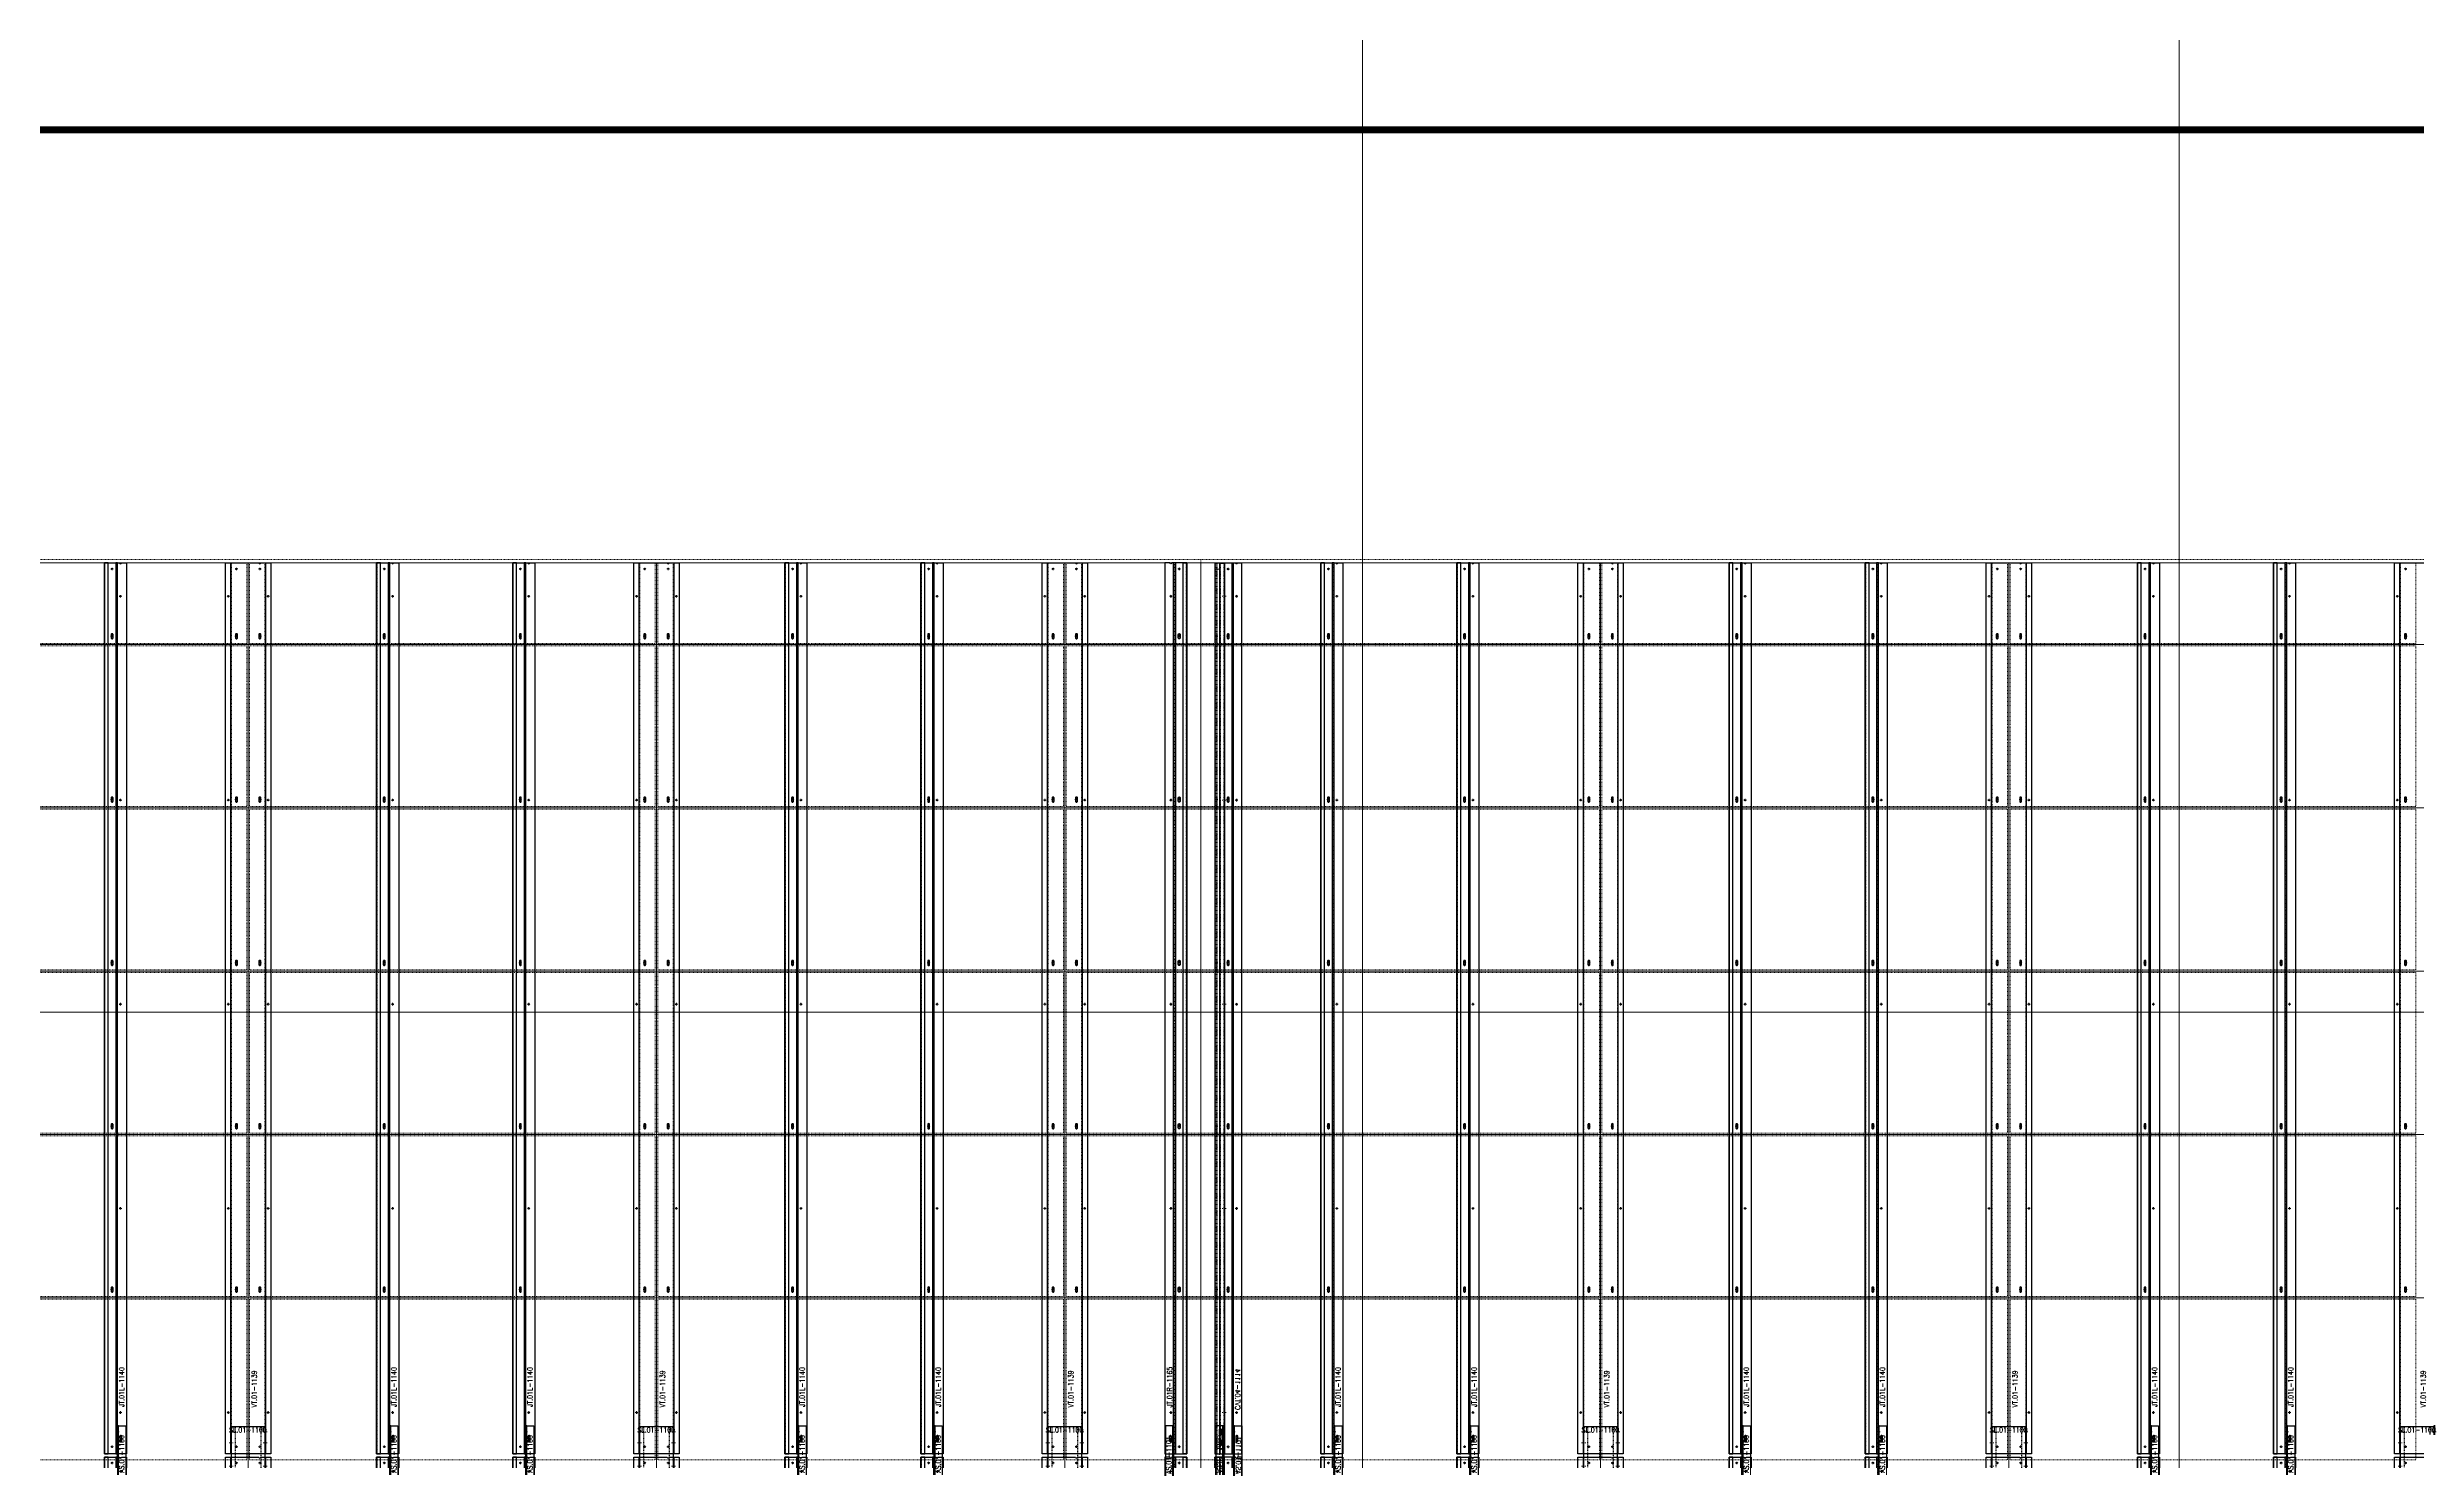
# Model space of a CAD drawing. Header units: inches. Extents: x 841 to 14369, y -4386 to -3225.
# Drawn here: x 5882.2 to 6230.4, y -3846.6 to -3639 of the extents above; entities that cross this region are included whole.
import ezdxf
from ezdxf.xclip import XClip

# ---------------------------------------------------------------- set-up
doc = ezdxf.new("R2010")
doc.units = ezdxf.units.IN
doc.header["$MEASUREMENT"] = 0
doc.header["$XCLIPFRAME"] = 0
for name, pattern in [('INC-200$0$NBK_Hidden', [0.125, 0.083333, -0.041667]), ('NBK_Center', [0.541667, 0.333333, -0.0625, 0.083333, -0.0625]), ('NBK_Center2', [0.270833, 0.166667, -0.03125, 0.041667, -0.03125]), ('NBK_CenterX2', [1.083333, 0.666667, -0.125, 0.166667, -0.125]), ('NBK_Hidden', [0.125, 0.083333, -0.041667]), ('NBK_Hidden2', [0.0625, 0.041667, -0.020833])]:
    doc.linetypes.add(name, pattern=pattern)
doc.layers.get('Defpoints').update_dxf_attribs({"color": 250, "lineweight": 0})
for name, color, linetype, lineweight in [('!Bracket', 11, 'Continuous', 25), ('!Clip - bent', 20, 'Continuous', 25), ('!Dimension', 50, 'Continuous', 5), ('!Extrusion', 140, 'Continuous', 25), ('!Gridline', 112, 'NBK_CenterX2', 5), ('!Linetype_Center', 220, 'NBK_Center', 9), ('!Linetype_Center2', 222, 'NBK_Center2', 9), ('!Linetype_Hidden', 210, 'NBK_Hidden', 9), ('!Misc2', 252, 'NBK_Hidden2', 5), ('INC-200$0$!Linetype_Hidden', 210, 'INC-200$0$NBK_Hidden', 9)]:
    doc.layers.add(name, color=color, linetype=linetype, lineweight=lineweight)
doc.styles.add('Romans', font='romans.shx', dxfattribs={"width": 0.8})

# ---------------------------------------------------------------- blocks, each defined once
blk = doc.blocks.new('A$C5F5E0350')
for p, q in [((-726, -364.16), (-726, 165.69)), ((-606, -364.16), (-606, 165.69)), ((370.98, 0), (-1596.96, 0))]:
    blk.add_line(p, q)
blk = doc.blocks.new('A$C5F5E04A0')
at = {"layer": '!Linetype_Center2', "linetype": 'Continuous'}
for p, q in [((-204.25, 324), (-1129.74, 324)), ((-889.75, 16), (-889.75, 324)), ((-829.75, 16), (-829.75, 324)), ((-769.75, 16), (-769.75, 324)), ((-749.75, 16), (-749.75, 324)), ((-691, 16), (-691, 324)), ((-631, 16), (-631, 324)), ((-1129.74, 312), (-204.25, 312)), ((-1129.74, 288), (-204.25, 288)), ((-1129.74, 264), (-204.25, 264)), ((-1129.74, 240), (-204.25, 240)), ((-1129.74, 216), (-204.25, 216))]:
    blk.add_line(p, q, dxfattribs=at)
at = {"layer": 'INC-200$0$!Linetype_Hidden'}
for points in [[(-949.56, 324), (-889.94, 324), (-889.94, 312.19), (-949.56, 312.19)], [(-829.94, 324), (-889.56, 324), (-889.56, 312.19), (-829.94, 312.19)], [(-829.56, 324), (-769.94, 324), (-769.94, 312.19), (-829.56, 312.19)], [(-769.56, 312.19), (-749.75, 312.19), (-749.75, 324), (-769.56, 324)], [(-691.19, 324), (-749.75, 324), (-749.75, 312.19), (-691.19, 312.19)], [(-690.81, 324), (-631.19, 324), (-631.19, 312.19), (-690.81, 312.19)], [(-571.19, 324), (-630.81, 324), (-630.81, 312.19), (-571.19, 312.19)], [(-889.94, 288.19), (-949.56, 288.19), (-949.56, 311.81), (-889.94, 311.81)], [(-889.56, 288.19), (-829.94, 288.19), (-829.94, 311.81), (-889.56, 311.81)], [(-769.94, 288.19), (-829.56, 288.19), (-829.56, 311.81), (-769.94, 311.81)], [(-769.56, 288.19), (-749.75, 288.19), (-749.75, 311.81), (-769.56, 311.81)], [(-691.19, 288.19), (-749.75, 288.19), (-749.75, 311.81), (-691.19, 311.81)], [(-690.81, 288.19), (-631.19, 288.19), (-631.19, 311.81), (-690.81, 311.81)], [(-571.19, 288.19), (-630.81, 288.19), (-630.81, 311.81), (-571.19, 311.81)], [(-889.94, 287.81), (-949.56, 287.81), (-949.56, 264.19), (-889.94, 264.19)], [(-889.56, 287.81), (-829.94, 287.81), (-829.94, 264.19), (-889.56, 264.19)], [(-769.94, 287.81), (-829.56, 287.81), (-829.56, 264.19), (-769.94, 264.19)], [(-769.56, 287.81), (-749.75, 287.81), (-749.75, 264.19), (-769.56, 264.19)], [(-691.19, 287.81), (-749.75, 287.81), (-749.75, 264.19), (-691.19, 264.19)], [(-690.81, 287.81), (-631.19, 287.81), (-631.19, 264.19), (-690.81, 264.19)], [(-571.19, 287.81), (-630.81, 287.81), (-630.81, 264.19), (-571.19, 264.19)], [(-889.94, 240.19), (-949.56, 240.19), (-949.56, 263.81), (-889.94, 263.81)], [(-889.56, 240.19), (-829.94, 240.19), (-829.94, 263.81), (-889.56, 263.81)], [(-769.94, 240.19), (-829.56, 240.19), (-829.56, 263.81), (-769.94, 263.81)], [(-769.56, 240.19), (-749.75, 240.19), (-749.75, 263.81), (-769.56, 263.81)], [(-691.19, 240.19), (-749.75, 240.19), (-749.75, 263.81), (-691.19, 263.81)], [(-690.81, 240.19), (-631.19, 240.19), (-631.19, 263.81), (-690.81, 263.81)], [(-571.19, 240.19), (-630.81, 240.19), (-630.81, 263.81), (-571.19, 263.81)], [(-889.94, 239.81), (-949.56, 239.81), (-949.56, 216.19), (-889.94, 216.19)], [(-889.56, 239.81), (-829.94, 239.81), (-829.94, 216.19), (-889.56, 216.19)], [(-769.94, 239.81), (-829.56, 239.81), (-829.56, 216.19), (-769.94, 216.19)], [(-769.56, 239.81), (-749.75, 239.81), (-749.75, 216.19), (-769.56, 216.19)], [(-691.19, 239.81), (-749.75, 239.81), (-749.75, 216.19), (-691.19, 216.19)], [(-690.81, 239.81), (-631.19, 239.81), (-631.19, 216.19), (-690.81, 216.19)], [(-571.19, 239.81), (-630.81, 239.81), (-630.81, 216.19), (-571.19, 216.19)], [(-889.94, 192.19), (-949.56, 192.19), (-949.56, 215.81), (-889.94, 215.81)], [(-889.56, 192.19), (-829.94, 192.19), (-829.94, 215.81), (-889.56, 215.81)], [(-769.94, 192.19), (-829.56, 192.19), (-829.56, 215.81), (-769.94, 215.81)], [(-769.56, 192.19), (-749.75, 192.19), (-749.75, 215.81), (-769.56, 215.81)], [(-691.19, 192.19), (-749.75, 192.19), (-749.75, 215.81), (-691.19, 215.81)], [(-690.81, 192.19), (-631.19, 192.19), (-631.19, 215.81), (-690.81, 215.81)], [(-571.19, 192.19), (-630.81, 192.19), (-630.81, 215.81), (-571.19, 215.81)]]:
    blk.add_lwpolyline(points, close=True, dxfattribs=at)
blk = doc.blocks.new('A$C5F5E0AF2')
for p, q in [((16.75, 66.5), (-1129.74, 66.5)), ((-749.75, 66.5), (-749.75, -258))]:
    blk.add_line(p, q)
blk = doc.blocks.new('A$C5F5F6268')
at = {"layer": '!Linetype_Hidden'}
blk.add_blockref('A$C5F5E0AF2', (0, 0), dxfattribs=at)
at = {"color": 1}
blk.add_blockref('A$C5F5E04A0', (0, -258), dxfattribs=at)
blk = doc.blocks.new('GRID_ELEV EAST_E')
at = {"layer": '!Gridline'}
for p, q in [((4.2761, -3.0856, 0.1677), (4.2761, 12.211, -9.4452)), ((5.1161, -3.0856, 0.1726), (5.1161, 12.2188, -9.4452)), ((-6.0487, 8.4812), (9.732, 8.4812))]:
    blk.add_line(p, q, dxfattribs=at)
blk = doc.blocks.new('HOLE SECTION')
at = {"layer": '!Linetype_Center2'}
blk.add_line((-0.33, 0), (0.26, 0), dxfattribs=at)
at = {"layer": '!Misc2'}
blk.add_lwpolyline([(-0.09, 0.1), (0, 0.1), (0, -0.1), (-0.09, -0.1)], close=True, dxfattribs=at)
blk = doc.blocks.new('TAP HOLE_5mm')
at = {"layer": '!Linetype_Center2'}
for points in [[(-0.18, 0), (0.18, 0)], [(0, 0.18), (0, -0.18)]]:
    blk.add_lwpolyline(points, dxfattribs=at)
blk.add_circle((0, 0), 0.101)
blk = doc.blocks.new('WEEP HOLE')
at = {"layer": '!Linetype_Center'}
for p, q in [((-0.22, 0.37), (0.22, 0.37)), ((0, 0.83), (0, -0.08))]:
    blk.add_line(p, q, dxfattribs=at)
at = {"color": 0}
blk.add_lwpolyline([(-0.14, 0.61), (-0.14, 0.14, 0.414214), (0, 0, 0.414214), (0.14, 0.14), (0.14, 0.61, 0.414214), (0, 0.75, 0.414214)], format="xyb", close=True, dxfattribs=at)
blk = doc.blocks.new('19mm WEEP HOLE')
at = {"layer": '!Linetype_Center'}
blk.add_line((-0.37, 0.2), (-0.37, -0.12), dxfattribs=at)
at = {"linetype": 'NBK_Hidden'}
blk.add_lwpolyline([(-0.75, 0.08), (0, 0.08), (0, 0), (-0.75, 0)], close=True, dxfattribs=at)
blk = doc.blocks.new('CLEAR SECTION HOLE')
at = {"layer": '!Linetype_Center2'}
blk.add_line((-0.33, 0), (0.26, 0), dxfattribs=at)
at = {"layer": '!Misc2'}
blk.add_lwpolyline([(-0.08, 0.1), (0, 0.1), (0, -0.1), (-0.08, -0.1)], close=True, dxfattribs=at)
blk = doc.blocks.new('SECTION CLEAR HOLE 1')
at = {"layer": '!Linetype_Center2'}
blk.add_line((-0.33, 0, 0), (0.26, 0, 0), dxfattribs=at)
at = {"layer": '!Misc2'}
blk.add_lwpolyline([(-0.12, 0.1), (0, 0.1), (0, -0.1), (-0.12, -0.1)], close=True, dxfattribs=at)
blk = doc.blocks.new('SLOTTED SECTION1')
at = {"layer": '!Linetype_Center2'}
blk.add_lwpolyline([(-0.24, 0), (0.12, 0)], dxfattribs=at)
at = {"layer": '!Misc2'}
blk.add_lwpolyline([(-0.12, 0.47), (0, 0.47), (0, -0.47), (-0.12, -0.47)], close=True, dxfattribs=at)
blk = doc.blocks.new('SLOTTED HOLE 1')
at = {"layer": '!Linetype_Center'}
for p, q in [((0, 0.55), (0, -0.55)), ((-0.22, 0), (0.22, 0))]:
    blk.add_line(p, q, dxfattribs=at)
at = {"color": 0}
blk.add_lwpolyline([(-0.14, 0.33), (-0.14, -0.33, 0.414214), (0, -0.47, 0.414214), (0.14, -0.33), (0.14, 0.33, 0.414214), (0, 0.47, 0.414214)], format="xyb", close=True, dxfattribs=at)
blk = doc.blocks.new('SL.01-1101')
at = {"layer": '!Bracket'}
for points in [[(4.65, -1.3), (4.65, -0.12), (-3.67, -0.12), (-3.67, -1.3)], [(-3.67, -1.3), (-3.67, -1.18), (4.65, -1.18), (4.65, -1.3)]]:
    blk.add_lwpolyline(points, close=True, dxfattribs=at)
at = {"layer": '!Dimension', "xscale": -1, "rotation": 270}
for name, p in [('SECTION CLEAR HOLE 1', (-2.88, -1.18)), ('SECTION CLEAR HOLE 1', (-1.3, -1.18)), ('SLOTTED SECTION1', (2.15, -1.18)), ('SLOTTED SECTION1', (3.73, -1.18))]:
    blk.add_blockref(name, p, dxfattribs=at)
at = {"layer": '!Extrusion', "xscale": -1, "rotation": 270}
blk.add_blockref('TAP HOLE_5mm', (-2.09, -0.83), dxfattribs=at)
at = {"layer": '!Extrusion', "linetype": 'NBK_Hidden', "xscale": -1, "rotation": 270}
blk.add_blockref('SLOTTED HOLE 1', (2.75, -0.83), dxfattribs=at)
at = {"layer": 'Defpoints', "color": 30, "insert": (0.32, -0.6), "char_height": 0.75, "width": 1.65, "attachment_point": 5, "style": 'Romans'}
blk.add_mtext('AS.01-1101', dxfattribs=at)
blk = doc.blocks.new('AS.01-1100-')
at = {"layer": '!Bracket'}
for points in [[(4.65, 1.33), (4.65, 0.15), (-3.67, 0.15), (-3.67, 1.33)], [(-3.67, 1.33), (-3.67, 1.21), (4.65, 1.21), (4.65, 1.33)]]:
    blk.add_lwpolyline(points, close=True, dxfattribs=at)
at = {"layer": '!Dimension', "rotation": 270}
for name, p in [('SECTION CLEAR HOLE 1', (-2.09, 1.21)), ('SLOTTED SECTION1', (2.75, 1.21))]:
    blk.add_blockref(name, p, dxfattribs=at)
at = {"layer": '!Extrusion', "rotation": 270}
for p in [(-2.88, 0.86, 0), (-1.3, 0.86, 0)]:
    blk.add_blockref('TAP HOLE_5mm', p, dxfattribs=at)
at = {"layer": '!Extrusion', "linetype": 'NBK_Hidden', "rotation": 270}
for p in [(2.15, 0.86), (3.73, 0.86)]:
    blk.add_blockref('SLOTTED HOLE 1', p, dxfattribs=at)
at = {"layer": 'Defpoints', "color": 30, "insert": (0.49, 0.74), "char_height": 0.75, "width": 1.65, "attachment_point": 5, "style": 'Romans'}
blk.add_mtext('AS.01-1100', dxfattribs=at)
blk = doc.blocks.new('CVT.04-1122')
at = {"layer": '!Extrusion'}
blk.add_lwpolyline([(0, 0), (0, 143.5), (0.63, 143.5, 1), (0.91, 143.5), (3.97, 143.5), (3.97, 0)], format="xyb", close=True, dxfattribs=at)
for points in [[(1.18, 0), (1.18, 143.5), (1.44, 143.5), (1.44, 0)], [(3.21, 0), (3.21, 143.5), (2.56, 143.5), (2.56, 0)]]:
    blk.add_lwpolyline(points, close=True, dxfattribs=at)
at = {"layer": '!Extrusion', "linetype": 'NBK_Hidden'}
for points in [[(2.55, 0), (2.55, 143.5), (2.64, 143.5), (2.64, 0)], [(3.11, 0), (3.11, 143.5), (3.21, 143.5), (3.21, 0)], [(3.61, 0), (3.61, 143.5), (3.69, 143.5), (3.69, 0)], [(3.93, 0), (3.93, 143.5), (3.83, 143.5), (3.83, 0)]]:
    blk.add_lwpolyline(points, close=True, dxfattribs=at)
at = {"layer": '!Dimension'}
for name, p in [('CLEAR SECTION HOLE', (3.69, 142.67)), ('HOLE SECTION', (2.64, 131.5)), ('HOLE SECTION', (2.64, 101.5)), ('HOLE SECTION', (2.64, 71.5)), ('HOLE SECTION', (2.64, 41.5)), ('HOLE SECTION', (2.64, 11.5)), ('CLEAR SECTION HOLE', (3.69, 1.06))]:
    blk.add_blockref(name, p, dxfattribs=at)
at = {"layer": '!Extrusion', "xscale": -1}
for name, p in [('TAP HOLE_5mm', (2, 142.67)), ('WEEP HOLE', (2, 119.78)), ('WEEP HOLE', (2, 95.78)), ('WEEP HOLE', (2, 71.78)), ('WEEP HOLE', (2, 47.78)), ('WEEP HOLE', (2, 23.78)), ('TAP HOLE_5mm', (2, 1.06))]:
    blk.add_blockref(name, p, dxfattribs=at)
at = {"layer": '!Extrusion'}
for p in [(0.77, 131.5), (0.77, 101.5), (0.77, 71.5), (0.77, 41.5), (0.77, 11.5)]:
    blk.add_blockref('TAP HOLE_5mm', p, dxfattribs=at)
at = {"layer": '!Extrusion', "rotation": 270}
for p in [(3.61, 119.78), (3.61, 95.78), (3.61, 71.78), (3.61, 47.78), (3.61, 23.78)]:
    blk.add_blockref('19mm WEEP HOLE', p, dxfattribs=at)
at = {"color": 144, "rotation": 90}
for name, p in [('SL.01-1101', (-0.12, 143.5)), ('AS.01-1100-', (3.97, 143.5))]:
    blk.add_blockref(name, p, dxfattribs=at)
at = {"layer": 'Defpoints', "color": 3, "insert": (0.58, 5.18), "char_height": 0.75, "width": 1.65, "attachment_point": 5, "rotation": 90, "style": 'Romans'}
blk.add_mtext('CVT.04-1122', dxfattribs=at)
blk = doc.blocks.new('JT.01R-1165')
at = {"layer": '!Extrusion'}
blk.add_lwpolyline([(0, 0), (0, 130.92), (-2.22, 130.92, -1), (-2.5, 130.92), (-3.25, 130.92), (-3.25, 0)], format="xyb", close=True, dxfattribs=at)
for points in [[(-1.95, 0), (-1.95, 130.92), (-1.69, 130.92), (-1.69, 0)], [(-0.57, 0), (-0.57, 130.92), (0, 130.92), (0, 0)]]:
    blk.add_lwpolyline(points, close=True, dxfattribs=at)
at = {"layer": '!Extrusion', "linetype": 'NBK_Hidden'}
for points in [[(-1.95, 0), (-1.95, 130.92), (-1.87, 130.92), (-1.87, 0)], [(-0.08, 0), (-0.08, 130.92), (0, 130.92), (0, 0)]]:
    blk.add_lwpolyline(points, close=True, dxfattribs=at)
at = {"layer": '!Extrusion', "xscale": -1}
for name, p in [('TAP HOLE_5mm', (-1.13, 130.04)), ('TAP HOLE_5mm', (-2.36, 126.03)), ('WEEP HOLE', (-1.13, 119.78)), ('TAP HOLE_5mm', (-2.36, 96.08)), ('WEEP HOLE', (-1.13, 95.78)), ('WEEP HOLE', (-1.13, 71.78)), ('TAP HOLE_5mm', (-2.36, 66.08)), ('WEEP HOLE', (-1.13, 47.78)), ('TAP HOLE_5mm', (-2.36, 36.08)), ('WEEP HOLE', (-1.13, 23.78)), ('TAP HOLE_5mm', (-2.36, 6.08)), ('TAP HOLE_5mm', (-1.13, 1.06))]:
    blk.add_blockref(name, p, dxfattribs=at)
at = {"layer": 'Defpoints', "color": 5, "insert": (-2.54, 9.82), "char_height": 0.75, "width": 1.65, "attachment_point": 5, "rotation": 90, "style": 'Romans'}
blk.add_mtext('JT.01R-1165', dxfattribs=at)
blk = doc.blocks.new('JT.01R-1164')
at = {"layer": '!Extrusion'}
blk.add_lwpolyline([(-3.25, 0), (0, 0), (0, 143.5), (-2.22, 143.5, -1), (-2.5, 143.5), (-3.25, 143.5)], format="xyb", close=True, dxfattribs=at)
for points in [[(-1.69, 143.5), (-1.69, 0), (-1.95, 0), (-1.95, 143.5)], [(0, 143.5), (0, 0), (-0.57, 0), (-0.57, 143.5)]]:
    blk.add_lwpolyline(points, close=True, dxfattribs=at)
at = {"layer": '!Extrusion', "linetype": 'NBK_Hidden'}
for points in [[(-1.87, 143.5), (-1.87, 0), (-1.95, 0), (-1.95, 143.5)], [(0, 143.5), (0, 0), (-0.08, 0), (-0.08, 143.5)]]:
    blk.add_lwpolyline(points, close=True, dxfattribs=at)
at = {"layer": '!Extrusion', "xscale": -1}
for name, p in [('TAP HOLE_5mm', (-1.13, 142.67)), ('TAP HOLE_5mm', (-2.36, 131.5)), ('WEEP HOLE', (-1.13, 119.78)), ('TAP HOLE_5mm', (-2.36, 101.5)), ('WEEP HOLE', (-1.13, 95.78)), ('TAP HOLE_5mm', (-2.36, 71.5)), ('WEEP HOLE', (-1.13, 71.78)), ('WEEP HOLE', (-1.13, 47.78)), ('TAP HOLE_5mm', (-2.36, 41.5)), ('WEEP HOLE', (-1.13, 23.78)), ('TAP HOLE_5mm', (-2.36, 11.5)), ('TAP HOLE_5mm', (-1.13, 1.06))]:
    blk.add_blockref(name, p, dxfattribs=at)
at = {"color": 144, "rotation": 90}
blk.add_blockref('SL.01-1101', (-3.25, 143.5), dxfattribs=at)
at = {"layer": 'Defpoints', "color": 5, "insert": (-2.54, 4.4), "char_height": 0.75, "width": 1.65, "attachment_point": 5, "rotation": 90, "style": 'Romans'}
blk.add_mtext('JT.01R-1164', dxfattribs=at)
blk = doc.blocks.new('AS.01-1100')
at = {"layer": '!Bracket'}
for points in [[(-1.3, 4.65), (-0.12, 4.65), (-0.12, -3.67), (-1.3, -3.67)], [(-1.3, -3.67), (-1.18, -3.67), (-1.18, 4.65), (-1.3, 4.65)]]:
    blk.add_lwpolyline(points, close=True, dxfattribs=at)
at = {"layer": '!Dimension'}
for name, p in [('SLOTTED SECTION1', (-1.18, 3.73)), ('SLOTTED SECTION1', (-1.18, 2.15)), ('SECTION CLEAR HOLE 1', (-1.18, -1.3)), ('SECTION CLEAR HOLE 1', (-1.18, -2.88))]:
    blk.add_blockref(name, p, dxfattribs=at)
at = {"layer": '!Extrusion', "linetype": 'NBK_Hidden'}
blk.add_blockref('SLOTTED HOLE 1', (-0.83, 2.75), dxfattribs=at)
at = {"layer": '!Extrusion', "rotation": 360}
blk.add_blockref('TAP HOLE_5mm', (-0.83, -2.09), dxfattribs=at)
at = {"layer": 'Defpoints', "color": 30, "insert": (-0.71, 0.49), "char_height": 0.75, "width": 1.65, "attachment_point": 5, "rotation": 90, "style": 'Romans'}
blk.add_mtext('AS.01-1100', dxfattribs=at)
blk = doc.blocks.new('JT.01L-1167')
at = {"layer": '!Extrusion'}
blk.add_lwpolyline([(3.25, 0), (0, 0), (0, 143.5), (2.22, 143.5, 1), (2.5, 143.5), (3.25, 143.5)], format="xyb", close=True, dxfattribs=at)
at = {"layer": '!Extrusion', "linetype": 'NBK_Hidden'}
for points in [[(0, 143.5), (0, 0), (0.08, 0), (0.08, 143.5)], [(1.87, 143.5), (1.87, 0), (1.95, 0), (1.95, 143.5)]]:
    blk.add_lwpolyline(points, close=True, dxfattribs=at)
at = {"layer": '!Extrusion'}
for points in [[(0, 143.5), (0, 0), (0.57, 0), (0.57, 143.5)], [(1.69, 143.5), (1.69, 0), (1.95, 0), (1.95, 143.5)]]:
    blk.add_lwpolyline(points, close=True, dxfattribs=at)
at = {"layer": '!Dimension'}
blk.add_blockref('AS.01-1100', (3.25, 143.5), dxfattribs=at)
at = {"layer": '!Extrusion', "rotation": 360}
for p in [(1.13, 142.67), (2.36, 131.5), (2.36, 101.5), (2.36, 71.5), (2.36, 41.5), (2.36, 11.5), (1.13, 1.06)]:
    blk.add_blockref('TAP HOLE_5mm', p, dxfattribs=at)
at = {"layer": '!Extrusion'}
for p in [(1.13, 119.78), (1.13, 95.78), (1.13, 71.78), (1.13, 47.78), (1.13, 23.78)]:
    blk.add_blockref('WEEP HOLE', p, dxfattribs=at)
at = {"layer": 'Defpoints', "color": 2, "insert": (2.54, 4.4), "char_height": 0.75, "width": 1.65, "attachment_point": 5, "rotation": 90, "style": 'Romans'}
blk.add_mtext('JT.01L-1167', dxfattribs=at)
blk = doc.blocks.new('SLOTTED SECTION HOLE')
at = {"layer": '!Linetype_Center2'}
blk.add_line((-0.33, 0), (0.26, 0), dxfattribs=at)
at = {"layer": '!Misc2'}
blk.add_lwpolyline([(-0.08, 0.47), (0, 0.47), (0, -0.47), (-0.08, -0.47)], close=True, dxfattribs=at)
blk = doc.blocks.new('VT.01-1176')
at = {"layer": '!Extrusion'}
blk.add_lwpolyline([(-2.45, 148.03), (2.45, 148.03), (2.45, 139.83), (-2.45, 139.83)], close=True, dxfattribs=at)
at = {"layer": '!Extrusion', "linetype": 'NBK_Hidden2'}
blk.add_lwpolyline([(-1.86, 148.03), (1.86, 148.03), (1.86, 139.83), (-1.86, 139.83)], close=True, dxfattribs=at)
at = {"layer": '!Extrusion'}
blk.add_lwpolyline([(3.33, 0), (-3.33, 0), (-3.33, 143.5), (1.58, 143.5, 1), (1.86, 143.5), (3.33, 143.5)], format="xyb", close=True, dxfattribs=at)
blk.add_lwpolyline([(1.86, 143.5), (2.54, 143.5), (2.54, 0), (-2.54, 0), (-2.54, 143.5), (1.58, 143.5)], dxfattribs=at)
at = {"layer": '!Extrusion', "linetype": 'NBK_Hidden'}
blk.add_lwpolyline([(1.86, 143.5), (2.46, 143.5), (2.46, 0), (-2.46, 0), (-2.46, 143.5), (1.58, 143.5)], dxfattribs=at)
at = {"layer": '!Dimension', "rotation": 360}
for name, p in [('CLEAR SECTION HOLE', (-2.46, 142.21)), ('CLEAR SECTION HOLE', (-2.46, 140.63)), ('CLEAR SECTION HOLE', (2.54, 142.21)), ('CLEAR SECTION HOLE', (2.54, 140.63)), ('SLOTTED SECTION HOLE', (-2.46, 3.23)), ('SLOTTED SECTION HOLE', (2.54, 3.23)), ('SLOTTED SECTION HOLE', (-2.46, 1.65)), ('SLOTTED SECTION HOLE', (2.54, 1.65))]:
    blk.add_blockref(name, p, dxfattribs=at)
at = {"layer": '!Extrusion', "rotation": 360}
for name, p in [('TAP HOLE_5mm', (-1.72, 142.67)), ('TAP HOLE_5mm', (1.72, 142.67)), ('TAP HOLE_5mm', (-2.93, 131.5)), ('TAP HOLE_5mm', (2.93, 131.5)), ('WEEP HOLE', (-1.72, 119.78)), ('WEEP HOLE', (1.72, 119.78)), ('TAP HOLE_5mm', (-2.93, 101.5)), ('TAP HOLE_5mm', (2.93, 101.5)), ('WEEP HOLE', (-1.72, 95.78)), ('WEEP HOLE', (1.72, 95.78)), ('TAP HOLE_5mm', (-2.93, 71.5)), ('WEEP HOLE', (-1.72, 71.78)), ('WEEP HOLE', (1.72, 71.78)), ('TAP HOLE_5mm', (2.93, 71.5)), ('WEEP HOLE', (-1.72, 47.78)), ('WEEP HOLE', (1.72, 47.78)), ('TAP HOLE_5mm', (-2.93, 41.5)), ('TAP HOLE_5mm', (2.93, 41.5)), ('WEEP HOLE', (-1.72, 23.78)), ('WEEP HOLE', (1.72, 23.78)), ('TAP HOLE_5mm', (-2.93, 11.5)), ('TAP HOLE_5mm', (2.93, 11.5)), ('TAP HOLE_5mm', (-1.72, 1.06)), ('TAP HOLE_5mm', (1.72, 1.06))]:
    blk.add_blockref(name, p, dxfattribs=at)
at = {"layer": 'Defpoints', "color": 30, "insert": (-0.03, 147.53), "char_height": 0.75, "width": 1.65, "attachment_point": 5, "style": 'Romans'}
blk.add_mtext('SL.01-1100', dxfattribs=at)
at = {"layer": 'Defpoints', "color": 1, "insert": (0.8, 3.84), "char_height": 0.75, "width": 1.65, "attachment_point": 5, "rotation": 90, "style": 'Romans'}
blk.add_mtext('VT.01-1176', dxfattribs=at)
blk = doc.blocks.new('JT.01L-1140')
at = {"layer": '!Extrusion'}
for points in [[(-2.68, 0), (-2.68, 130.92), (-3.25, 130.92), (-3.25, 0)], [(-1.3, 0), (-1.3, 130.92), (-1.56, 130.92), (-1.56, 0)]]:
    blk.add_lwpolyline(points, close=True, dxfattribs=at)
blk.add_lwpolyline([(-3.25, 0), (-3.25, 130.92), (-1.02, 130.92, 1), (-0.75, 130.92), (0, 130.92), (0, 0)], format="xyb", close=True, dxfattribs=at)
at = {"layer": '!Extrusion', "linetype": 'NBK_Hidden'}
for points in [[(-3.17, 0), (-3.17, 130.92), (-3.25, 130.92), (-3.25, 0)], [(-1.3, 0), (-1.3, 130.92), (-1.38, 130.92), (-1.38, 0)]]:
    blk.add_lwpolyline(points, close=True, dxfattribs=at)
at = {"layer": '!Extrusion', "rotation": 360}
for p in [(-2.12, 130.04), (-0.89, 126.03), (-0.89, 96.08), (-0.89, 66.08), (-0.89, 36.08), (-0.89, 6.08), (-2.12, 1.06)]:
    blk.add_blockref('TAP HOLE_5mm', p, dxfattribs=at)
at = {"layer": '!Extrusion'}
for p in [(-2.12, 119.78), (-2.12, 95.78), (-2.12, 71.78), (-2.12, 47.78), (-2.12, 23.78)]:
    blk.add_blockref('WEEP HOLE', p, dxfattribs=at)
at = {"layer": 'Defpoints', "color": 2, "insert": (-0.71, 9.82), "char_height": 0.75, "width": 1.65, "attachment_point": 5, "rotation": 90, "style": 'Romans'}
blk.add_mtext('JT.01L-1140', dxfattribs=at)
blk = doc.blocks.new('VT.01-1139-')
at = {"layer": '!Extrusion'}
blk.add_lwpolyline([(3.33, 0), (-3.33, 0), (-3.33, 130.92), (1.58, 130.92, 1), (1.86, 130.92), (3.33, 130.92)], format="xyb", close=True, dxfattribs=at)
blk.add_lwpolyline([(1.86, 130.92), (2.54, 130.92), (2.54, 0), (-2.54, 0), (-2.54, 130.92), (1.58, 130.92)], dxfattribs=at)
at = {"layer": '!Extrusion', "linetype": 'NBK_Hidden'}
blk.add_lwpolyline([(1.86, 130.92), (2.46, 130.92), (2.46, 0), (-2.46, 0), (-2.46, 130.92), (1.58, 130.92)], dxfattribs=at)
at = {"layer": '!Dimension', "rotation": 360}
for p in [(-2.46, 3.23), (2.54, 3.23), (-2.46, 1.65), (2.54, 1.65)]:
    blk.add_blockref('SLOTTED SECTION HOLE', p, dxfattribs=at)
at = {"layer": '!Extrusion', "rotation": 360}
for name, p in [('TAP HOLE_5mm', (-1.72, 130.04)), ('TAP HOLE_5mm', (1.72, 130.04)), ('TAP HOLE_5mm', (-2.93, 126.03)), ('TAP HOLE_5mm', (2.93, 126.03)), ('WEEP HOLE', (-1.72, 119.78)), ('WEEP HOLE', (1.72, 119.78)), ('TAP HOLE_5mm', (-2.93, 96.08)), ('WEEP HOLE', (-1.72, 95.78)), ('WEEP HOLE', (1.72, 95.78)), ('TAP HOLE_5mm', (2.93, 96.08)), ('WEEP HOLE', (-1.72, 71.78)), ('WEEP HOLE', (1.72, 71.78)), ('TAP HOLE_5mm', (-2.93, 66.08)), ('TAP HOLE_5mm', (2.93, 66.08)), ('WEEP HOLE', (-1.72, 47.78)), ('WEEP HOLE', (1.72, 47.78)), ('TAP HOLE_5mm', (-2.93, 36.08)), ('TAP HOLE_5mm', (2.93, 36.08)), ('WEEP HOLE', (-1.72, 23.78)), ('WEEP HOLE', (1.72, 23.78)), ('TAP HOLE_5mm', (-2.93, 6.08)), ('TAP HOLE_5mm', (2.93, 6.08)), ('TAP HOLE_5mm', (-1.72, 1.06)), ('TAP HOLE_5mm', (1.72, 1.06))]:
    blk.add_blockref(name, p, dxfattribs=at)
at = {"layer": 'Defpoints', "color": 1, "insert": (0.89, 9.54), "char_height": 0.75, "width": 1.65, "attachment_point": 5, "rotation": 90, "style": 'Romans'}
blk.add_mtext('VT.01-1139', dxfattribs=at)
blk = doc.blocks.new('CVT.04-1114-')
at = {"layer": '!Extrusion'}
blk.add_lwpolyline([(-3.97, 0), (-3.97, 130.92), (-3.34, 130.92, 1), (-3.06, 130.92), (0, 130.92), (0, 0)], format="xyb", close=True, dxfattribs=at)
for points in [[(-2.78, 0), (-2.78, 130.92), (-2.53, 130.92), (-2.53, 0)], [(-0.76, 0), (-0.76, 130.92), (-1.41, 130.92), (-1.41, 0)]]:
    blk.add_lwpolyline(points, dxfattribs=at)
at = {"layer": '!Extrusion', "linetype": 'NBK_Hidden'}
for points in [[(-1.42, 0), (-1.42, 130.92), (-1.33, 130.92), (-1.33, 0)], [(-0.86, 0), (-0.86, 130.92), (-0.76, 130.92), (-0.76, 0)], [(-0.35, 0), (-0.35, 130.92), (-0.28, 130.92), (-0.28, 0)], [(-0.04, 0), (-0.04, 130.92), (-0.14, 130.92), (-0.14, 0)]]:
    blk.add_lwpolyline(points, dxfattribs=at)
at = {"layer": '!Dimension', "rotation": 360}
for name, p in [('CLEAR SECTION HOLE', (-0.28, 130.04)), ('HOLE SECTION', (-1.33, 126.03)), ('HOLE SECTION', (-1.33, 96.08)), ('HOLE SECTION', (-1.33, 66.08)), ('HOLE SECTION', (-1.33, 36.08)), ('HOLE SECTION', (-1.33, 6.08)), ('CLEAR SECTION HOLE', (-0.28, 1.06))]:
    blk.add_blockref(name, p, dxfattribs=at)
at = {"layer": '!Extrusion', "xscale": -1}
for name, p in [('TAP HOLE_5mm', (-1.97, 130.04)), ('WEEP HOLE', (-1.97, 119.78)), ('WEEP HOLE', (-1.97, 95.78)), ('WEEP HOLE', (-1.97, 71.78)), ('WEEP HOLE', (-1.97, 47.78)), ('WEEP HOLE', (-1.97, 23.78)), ('TAP HOLE_5mm', (-1.97, 1.06))]:
    blk.add_blockref(name, p, dxfattribs=at)
at = {"layer": '!Extrusion'}
for name, p, rotation in [('TAP HOLE_5mm', (-3.2, 126.03), 360), ('19mm WEEP HOLE', (-0.35, 119.78), 270), ('TAP HOLE_5mm', (-3.2, 96.08), 360), ('19mm WEEP HOLE', (-0.35, 95.78), 270), ('19mm WEEP HOLE', (-0.35, 71.78), 270), ('TAP HOLE_5mm', (-3.2, 66.08), 360), ('19mm WEEP HOLE', (-0.35, 47.78), 270), ('TAP HOLE_5mm', (-3.2, 36.08), 360), ('19mm WEEP HOLE', (-0.35, 23.78), 270), ('TAP HOLE_5mm', (-3.2, 6.08), 360)]:
    blk.add_blockref(name, p, dxfattribs=dict(at, rotation=rotation))
at = {"layer": 'Defpoints', "color": 3, "insert": (-3.38, 9.49), "char_height": 0.75, "width": 1.65, "attachment_point": 5, "rotation": 90, "style": 'Romans'}
blk.add_mtext('CVT.04-1114', dxfattribs=at)
blk = doc.blocks.new('EAST PENTHOUSE TRACKS')
at = {"layer": '!Clip - bent', "color": 2}
for p in [(424.38, 193.08), (464.38, 193.08), (484.38, 193.08), (524.38, 193.08), (544.38, 193.08), (603.13, 193.08), (623.13, 193.08), (663.13, 193.08), (683.13, 193.08), (723.13, 193.08), (743.13, 193.08)]:
    blk.add_blockref('JT.01L-1140', p, dxfattribs=at)
at = {"layer": '!Clip - bent', "color": 2, "rotation": 360}
for p in [(442.26, 193.08), (502.26, 193.08), (562.26, 193.08), (641.01, 193.08), (701.01, 193.08), (761.01, 193.08)]:
    blk.add_blockref('VT.01-1139-', p, dxfattribs=at)
at = {"color": 3}
for name, p in [('JT.01R-1165', (580.21, 193.08)), ('JT.01L-1167', (421.13, 49.08)), ('VT.01-1176', (442.26, 49.08)), ('JT.01L-1167', (461.13, 49.08)), ('JT.01L-1167', (481.13, 49.08)), ('VT.01-1176', (502.26, 49.08)), ('JT.01L-1167', (521.13, 49.08)), ('JT.01L-1167', (541.13, 49.08)), ('VT.01-1176', (562.26, 49.08)), ('JT.01R-1164', (580.21, 49.08)), ('JT.01L-1167', (599.88, 49.08)), ('JT.01L-1167', (619.88, 49.08)), ('VT.01-1176', (641.01, 49.08)), ('JT.01L-1167', (659.88, 49.08)), ('JT.01L-1167', (679.88, 49.08)), ('VT.01-1176', (701.01, 49.08)), ('JT.01L-1167', (719.88, 49.08)), ('JT.01L-1167', (739.88, 49.08)), ('VT.01-1176', (761.01, 49.08))]:
    blk.add_blockref(name, p, dxfattribs=at)
at = {"color": 3, "xscale": -1}
for name, p in [('CVT.04-1114-', (584.3, 193.07)), ('CVT.04-1122', (588.26, 49.08))]:
    blk.add_blockref(name, p, dxfattribs=at)

msp = doc.modelspace()

# ---------------------------------------------------------------- linework, layer by layer
at = {"layer": 'Defpoints', "color": 2, "const_width": 1}
msp.add_lwpolyline([(5267.32, -3651.07), (11124.33, -3651.07), (11124.33, -4190.12), (5267.32, -4190.12)], close=True, dxfattribs=at)
at = {"layer": 'Defpoints', "color": 2}
msp.add_circle((6012.98, -3887.96), 497.92, dxfattribs=at)

# ---------------------------------------------------------------- block references
ref = msp.add_blockref('GRID_ELEV EAST_E', (5464.64, -4992.32), dxfattribs=dict(xscale=142.857142857143, yscale=142.857142857143, zscale=142.857142857143))
XClip(ref).set_block_clipping_path([(-32.9321670538, 5.6154180436), (60.0743516113, 14.8345927078)])
at = {"color": 4}
msp.add_blockref('A$C5F5F6268', (6801.5, -3780.72), dxfattribs=at)
at = {"color": 144}
msp.add_blockref('EAST PENTHOUSE TRACKS', (5469.49, -4038.72), dxfattribs=at)
at = {"layer": 'Defpoints', "color": 1}
msp.add_blockref('A$C5F5E0350', (6801.5, -3780.72), dxfattribs=at)

doc.saveas('drawing.dxf')
